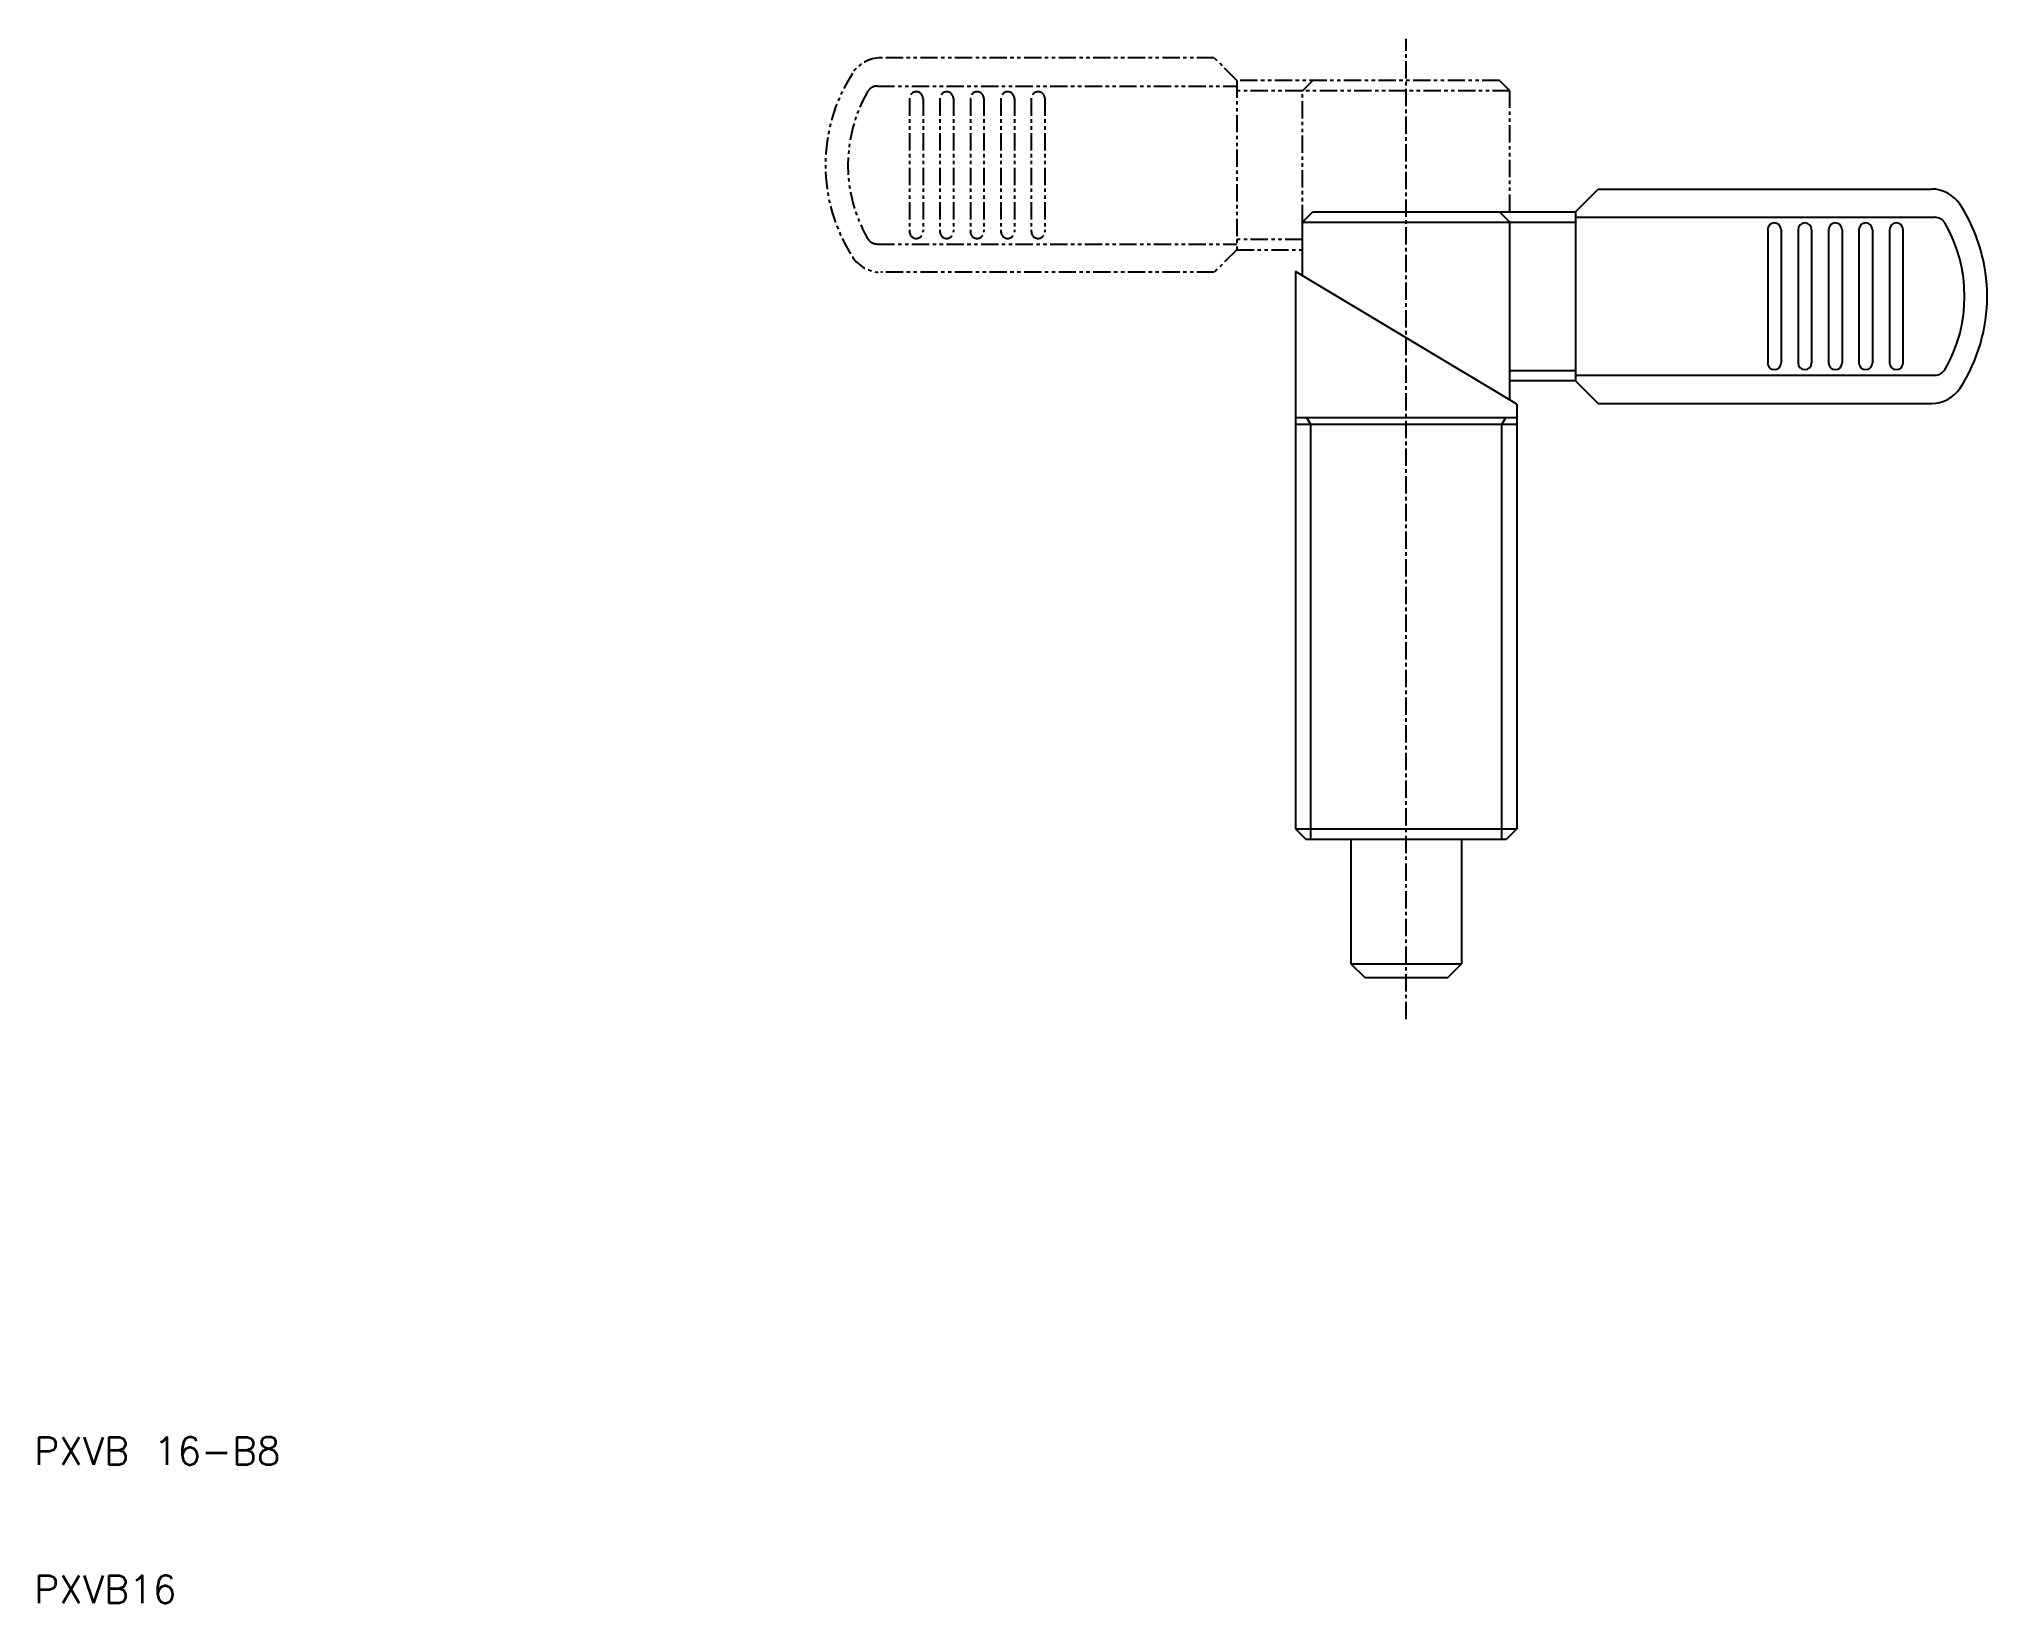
# Model space of a CAD drawing. Extents: x 10 to 151, y 10 to 123.
import ezdxf

# ---------------------------------------------------------------- set-up
doc = ezdxf.new("R2010")
doc.units = 0
doc.linetypes.add('CENTER', pattern=[2, 1.25, -0.25, 0.25, -0.25])
doc.linetypes.add('PHANTOM', pattern=[2.5, 1.25, -0.25, 0.25, -0.25, 0.25, -0.25])
doc.layers.get('0').update_dxf_attribs({"linetype": 'CONTINUOUS'})
doc.layers.add('CENTER', color=1, linetype='CENTER')
doc.styles.get("Standard").update_dxf_attribs({"font": 'txt.shx', "bigfont": 'bigfont.shx'})

msp = doc.modelspace()

# ---------------------------------------------------------------- linework, layer by layer
at = {"color": 3, "linetype": 'PHANTOM'}
for p, q in [((95.33, 121.71), (71.22, 121.71)), ((96.96, 120.08), (95.33, 121.71)), ((96.96, 120.08), (96.96, 107.84)), ((115.96, 120.08), (96.96, 120.08)), ((101.71, 119.33), (102.46, 120.08)), ((116.71, 119.33), (115.96, 120.08)), ((70.97, 119.67), (96.96, 119.67)), ((73.29, 118.77), (73.29, 109.15)), ((74.27, 118.77), (74.27, 109.15)), ((75.49, 118.77), (75.49, 109.15)), ((76.47, 118.77), (76.47, 109.15)), ((77.7, 118.77), (77.7, 109.15)), ((78.67, 118.77), (78.67, 109.15)), ((79.9, 118.77), (79.9, 109.15)), ((80.88, 118.77), (80.88, 109.15)), ((82.1, 118.77), (82.1, 109.15)), ((83.08, 118.77), (83.08, 109.15)), ((116.71, 119.33), (96.96, 119.33)), ((101.71, 109.84), (101.71, 119.33)), ((116.71, 110.59), (116.71, 119.33)), ((101.71, 108.59), (96.96, 108.59)), ((70.97, 108.25), (96.96, 108.25)), ((96.96, 107.84), (95.33, 106.21)), ((96.96, 107.84), (101.71, 107.84)), ((95.33, 106.21), (71.22, 106.21))]:
    msp.add_line(p, q, dxfattribs=at)
at = {"color": 7, "linetype": 'CONTINUOUS'}
for p, q in [((121.46, 110.59), (123.09, 112.22)), ((123.09, 112.22), (147.2, 112.22)), ((101.71, 109.84), (102.46, 110.59)), ((102.46, 110.59), (121.46, 110.59)), ((116.71, 109.84), (115.96, 110.59)), ((121.46, 110.59), (121.46, 98.36)), ((147.45, 110.18), (121.46, 110.18)), ((101.71, 105.97), (101.71, 109.84)), ((101.71, 109.84), (121.46, 109.84)), ((116.71, 96.97), (116.71, 109.84)), ((135.35, 109.29), (135.35, 99.66)), ((136.32, 109.29), (136.32, 99.66)), ((137.55, 109.29), (137.55, 99.66)), ((138.53, 109.29), (138.53, 99.66)), ((139.75, 109.29), (139.75, 99.66)), ((140.73, 109.29), (140.73, 99.66)), ((141.95, 109.29), (141.95, 99.66)), ((142.93, 109.29), (142.93, 99.66)), ((144.16, 109.29), (144.16, 99.66)), ((145.13, 109.29), (145.13, 99.66)), ((101.21, 106.27), (101.21, 65.97)), ((117.21, 96.67), (101.21, 106.27)), ((116.71, 99.11), (121.46, 99.11)), ((147.45, 98.76), (121.46, 98.76)), ((121.46, 98.36), (116.71, 98.36)), ((121.46, 98.36), (123.09, 96.72)), ((117.21, 96.67), (117.21, 65.97)), ((123.09, 96.72), (147.2, 96.72)), ((101.21, 95.72), (117.21, 95.72)), ((101.21, 95.22), (117.21, 95.22)), ((101.21, 65.97), (117.21, 65.97)), ((101.21, 65.97), (101.96, 65.22)), ((101.96, 65.22), (116.46, 65.22)), ((105.21, 65.22), (105.21, 56.22)), ((113.21, 65.22), (113.21, 56.22)), ((117.21, 65.97), (116.46, 65.22)), ((105.21, 56.22), (106.21, 55.22)), ((105.21, 56.22), (113.21, 56.22)), ((106.21, 55.22), (112.21, 55.22)), ((112.21, 55.22), (113.21, 56.22))]:
    msp.add_line(p, q, dxfattribs=at)
at = {"color": 3, "linetype": 'CONTINUOUS'}
for p, q in [((102.01, 95.72), (102.29, 95.22)), ((102.29, 95.22), (102.29, 65.22)), ((116.42, 95.72), (116.13, 95.22)), ((116.13, 65.22), (116.13, 95.22))]:
    msp.add_line(p, q, dxfattribs=at)
at = {"color": 3, "linetype": 'PHANTOM'}
for centre, radius, start, end in [((71.22, 119.26), 2.45, 90, 147.2028), ((79.45, 113.96), 12.24, 147.2028, 212.7972), ((79.45, 113.96), 10.61, 150, 210), ((70.97, 118.86), 0.816, 90, 150), ((73.78, 118.77), 0.489, 0, 180), ((75.98, 118.77), 0.489, 0, 180), ((78.18, 118.77), 0.489, 0, 180), ((80.39, 118.77), 0.489, 0, 180), ((82.59, 118.77), 0.489, 0, 180), ((70.97, 109.07), 0.816, 210, 270), ((73.78, 109.15), 0.489, 180, 0), ((75.98, 109.15), 0.489, 180, 0), ((78.18, 109.15), 0.489, 180, 0), ((80.39, 109.15), 0.489, 180, 0), ((82.59, 109.15), 0.489, 180, 0), ((71.22, 108.66), 2.45, 212.7972, 270)]:
    msp.add_arc(centre, radius, start, end, dxfattribs=at)
at = {"color": 7, "linetype": 'CONTINUOUS'}
for centre, radius, start, end in [((147.2, 109.78), 2.45, 32.7972, 90), ((147.45, 109.37), 0.816, 30, 90), ((138.98, 104.47), 12.24, 327.2028, 32.7972), ((135.83, 109.29), 0.489, 0, 180), ((138.04, 109.29), 0.489, 0, 180), ((140.24, 109.29), 0.489, 0, 180), ((142.44, 109.29), 0.489, 0, 180), ((144.65, 109.29), 0.489, 0, 180), ((138.98, 104.47), 10.61, 330, 30), ((135.83, 99.66), 0.489, 180, 0), ((138.04, 99.66), 0.489, 180, 0), ((140.24, 99.66), 0.489, 180, 0), ((142.44, 99.66), 0.489, 180, 0), ((144.65, 99.66), 0.489, 180, 0), ((147.45, 99.58), 0.816, 270, 330), ((147.2, 99.17), 2.45, 270, 327.2028)]:
    msp.add_arc(centre, radius, start, end, dxfattribs=at)
at = {"layer": 'CENTER', "color": 1, "linetype": 'CENTER'}
msp.add_line((109.21, 52.22), (109.21, 123.08), dxfattribs=at)

# ---------------------------------------------------------------- texts
for s, p in [('PXVB 16-B8', (10, 20)), ('PXVB16', (10, 10))]:
    msp.add_text(s, height=2).set_placement(p)

doc.saveas('drawing.dxf')
